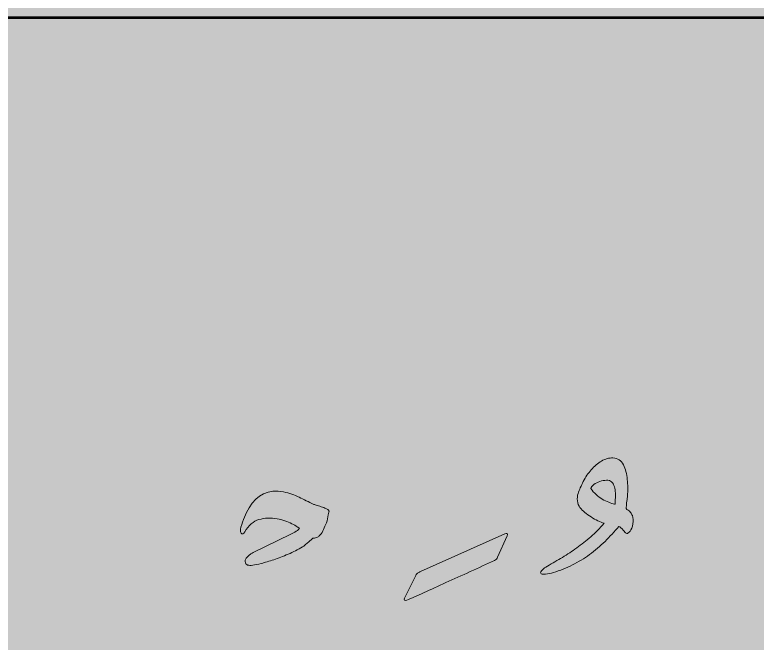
# Model space of a CAD drawing. Header units: inches. Extents: x -1481 to -429, y -1676 to -696.
# Drawn here: x -817.27 to -800.39, y -912.18 to -897.88 of the extents above; entities that cross this region are included whole.
import ezdxf

# ---------------------------------------------------------------- set-up
doc = ezdxf.new("R2010")
doc.units = ezdxf.units.IN
doc.header["$MEASUREMENT"] = 0
doc.layers.add('Layer 1', color=7, linetype='Continuous')

# ---------------------------------------------------------------- blocks, each defined once
blk = doc.blocks.new('block 233')
at = {"layer": 'Layer 1', "true_color": 0x009344}
h = blk.add_hatch(color=114, dxfattribs=at)
h.dxf.hatch_style = 2
h.paths.add_polyline_path([(-693.785, -985.727), (-933.785, -985.727), (-933.785, -695.727), (-693.785, -695.727)])
blk = doc.blocks.new('block 298')
at = {"layer": 'Layer 1', "true_color": 0x49c6ea}
h = blk.add_hatch(color=133, dxfattribs=at)
h.dxf.hatch_style = 2
h.paths.add_polyline_path([(-918.978, -972.482), (-748.663, -972.482), (-748.663, -755.291), (-918.978, -755.291)])
h = blk.add_hatch(color=133, dxfattribs=at)
h.dxf.hatch_style = 2
h.paths.add_polyline_path([(-907.24, -967.404), (-761.143, -967.404), (-761.143, -765.838), (-907.24, -765.838)])
at = {"layer": 'Layer 1', "true_color": 0xffed96}
h = blk.add_hatch(color=41, dxfattribs=at)
h.dxf.hatch_style = 2
h.paths.add_polyline_path([(-911.867, -930.472), (-756.165, -930.472), (-756.165, -897.948), (-911.867, -897.948)])
at = {"layer": 'Layer 1', "lineweight": 0}
blk.add_lwpolyline([(-911.867, -930.472), (-756.165, -930.472), (-756.165, -897.948), (-911.867, -897.948), (-911.867, -930.472)], dxfattribs=at)
at = {"layer": 'Layer 1', "color": 44, "lineweight": 53, "true_color": 0xaf7e09}
blk.add_lwpolyline([(-911.867, -930.472), (-756.165, -930.472), (-756.165, -897.948), (-911.867, -897.948), (-911.867, -930.472)], dxfattribs=at)
blk = doc.blocks.new('block 346')
at = {"layer": 'Layer 1', "true_color": 0x231f20}
h = blk.add_hatch(color=250, dxfattribs=at)
h.dxf.hatch_style = 2
edge = h.paths.add_edge_path()
edge.add_spline(control_points=[(-810.126, -909.182), (-810.133, -909.207), (-810.142, -909.249), (-810.152, -909.308), (-810.163, -909.368), (-810.18, -909.427), (-810.205, -909.487), (-810.226, -909.536), (-810.247, -909.584), (-810.268, -909.631), (-810.289, -909.678), (-810.317, -909.716), (-810.352, -909.744), (-810.359, -909.758), (-810.379, -909.77), (-810.412, -909.781), (-810.446, -909.791), (-810.473, -909.796), (-810.494, -909.796), (-810.497, -909.796), (-810.508, -909.805), (-810.528, -909.823), (-810.547, -909.84), (-810.57, -909.86), (-810.596, -909.883), (-810.622, -909.906), (-810.648, -909.927), (-810.672, -909.948), (-810.697, -909.969), (-810.716, -909.983), (-810.73, -909.99), (-810.835, -910.053), (-810.944, -910.11), (-811.058, -910.158), (-811.171, -910.207), (-811.281, -910.249), (-811.386, -910.284), (-811.491, -910.319), (-811.585, -910.347), (-811.669, -910.368), (-811.753, -910.389), (-811.818, -910.403), (-811.863, -910.41), (-811.909, -910.418), (-811.947, -910.415), (-811.979, -910.405), (-812.01, -910.394), (-812.03, -910.368), (-812.037, -910.326), (-812.04, -910.305), (-812.035, -910.284), (-812.021, -910.263), (-812.007, -910.243), (-811.989, -910.222), (-811.968, -910.203), (-811.947, -910.184), (-811.926, -910.167), (-811.905, -910.153), (-811.884, -910.139), (-811.867, -910.129), (-811.853, -910.122), (-811.853, -910.122), (-810.997, -909.702), (-810.997, -909.702), (-810.927, -909.67), (-810.878, -909.642), (-810.848, -909.618), (-810.818, -909.593), (-810.803, -909.578), (-810.803, -909.571), (-810.803, -909.567), (-810.819, -909.555), (-810.85, -909.534), (-810.882, -909.513), (-810.922, -909.49), (-810.971, -909.466), (-811.02, -909.441), (-811.074, -909.418), (-811.134, -909.397), (-811.193, -909.376), (-811.251, -909.362), (-811.307, -909.355), (-811.458, -909.328), (-811.596, -909.333), (-811.722, -909.371), (-811.848, -909.41), (-811.956, -909.502), (-812.047, -909.649), (-812.079, -909.698), (-812.105, -909.708), (-812.126, -909.678), (-812.147, -909.649), (-812.149, -909.604), (-812.131, -909.544), (-812.107, -909.467), (-812.08, -909.391), (-812.05, -909.316), (-812.02, -909.241), (-811.986, -909.17), (-811.947, -909.104), (-811.766, -908.799), (-811.505, -908.678), (-811.165, -908.741), (-811.095, -908.755), (-811.032, -908.773), (-810.974, -908.794), (-810.916, -908.815), (-810.861, -908.838), (-810.808, -908.862), (-810.756, -908.887), (-810.703, -908.913), (-810.648, -908.941), (-810.594, -908.969), (-810.535, -908.997), (-810.473, -909.025), (-810.459, -909.032), (-810.432, -909.041), (-810.394, -909.051), (-810.355, -909.062), (-810.317, -909.074), (-810.278, -909.088), (-810.24, -909.102), (-810.205, -909.117), (-810.173, -909.132), (-810.142, -909.148), (-810.126, -909.165), (-810.126, -909.182)], knot_values=[0, 0, 0, 0, 1, 1, 1, 2, 2, 2, 3, 3, 3, 4, 4, 4, 5, 5, 5, 6, 6, 6, 7, 7, 7, 8, 8, 8, 9, 9, 9, 10, 10, 10, 11, 11, 11, 12, 12, 12, 13, 13, 13, 14, 14, 14, 15, 15, 15, 16, 16, 16, 17, 17, 17, 18, 18, 18, 19, 19, 19, 20, 20, 20, 21, 21, 21, 22, 22, 22, 23, 23, 23, 24, 24, 24, 25, 25, 25, 26, 26, 26, 27, 27, 27, 28, 28, 28, 29, 29, 29, 30, 30, 30, 31, 31, 31, 32, 32, 32, 33, 33, 33, 34, 34, 34, 35, 35, 35, 36, 36, 36, 37, 37, 37, 38, 38, 38, 39, 39, 39, 40, 40, 40, 41, 41, 41, 42, 42, 42, 42], degree=3, periodic=1)
at = {"layer": 'Layer 1', "lineweight": 0}
blk.add_open_spline([(-810.126, -909.182), (-810.133, -909.207), (-810.142, -909.249), (-810.152, -909.308), (-810.163, -909.368), (-810.18, -909.427), (-810.205, -909.487), (-810.226, -909.536), (-810.247, -909.584), (-810.268, -909.631), (-810.289, -909.678), (-810.317, -909.716), (-810.352, -909.744), (-810.359, -909.758), (-810.379, -909.77), (-810.412, -909.781), (-810.446, -909.791), (-810.473, -909.796), (-810.494, -909.796), (-810.497, -909.796), (-810.508, -909.805), (-810.528, -909.823), (-810.547, -909.84), (-810.57, -909.86), (-810.596, -909.883), (-810.622, -909.906), (-810.648, -909.927), (-810.672, -909.948), (-810.697, -909.969), (-810.716, -909.983), (-810.73, -909.99), (-810.835, -910.053), (-810.944, -910.11), (-811.058, -910.158), (-811.171, -910.207), (-811.281, -910.249), (-811.386, -910.284), (-811.491, -910.319), (-811.585, -910.347), (-811.669, -910.368), (-811.753, -910.389), (-811.818, -910.403), (-811.863, -910.41), (-811.909, -910.418), (-811.947, -910.415), (-811.979, -910.405), (-812.01, -910.394), (-812.03, -910.368), (-812.037, -910.326), (-812.04, -910.305), (-812.035, -910.284), (-812.021, -910.263), (-812.007, -910.243), (-811.989, -910.222), (-811.968, -910.203), (-811.947, -910.184), (-811.926, -910.167), (-811.905, -910.153), (-811.884, -910.139), (-811.867, -910.129), (-811.853, -910.122), (-811.853, -910.122), (-810.997, -909.702), (-810.997, -909.702), (-810.927, -909.67), (-810.878, -909.642), (-810.848, -909.618), (-810.818, -909.593), (-810.803, -909.578), (-810.803, -909.571), (-810.803, -909.567), (-810.819, -909.555), (-810.85, -909.534), (-810.882, -909.513), (-810.922, -909.49), (-810.971, -909.466), (-811.02, -909.441), (-811.074, -909.418), (-811.134, -909.397), (-811.193, -909.376), (-811.251, -909.362), (-811.307, -909.355), (-811.458, -909.328), (-811.596, -909.333), (-811.722, -909.371), (-811.848, -909.41), (-811.956, -909.502), (-812.047, -909.649), (-812.079, -909.698), (-812.105, -909.708), (-812.126, -909.678), (-812.147, -909.649), (-812.149, -909.604), (-812.131, -909.544), (-812.107, -909.467), (-812.08, -909.391), (-812.05, -909.316), (-812.02, -909.241), (-811.986, -909.17), (-811.947, -909.104), (-811.766, -908.799), (-811.505, -908.678), (-811.165, -908.741), (-811.095, -908.755), (-811.032, -908.773), (-810.974, -908.794), (-810.916, -908.815), (-810.861, -908.838), (-810.808, -908.862), (-810.756, -908.887), (-810.703, -908.913), (-810.648, -908.941), (-810.594, -908.969), (-810.535, -908.997), (-810.473, -909.025), (-810.459, -909.032), (-810.432, -909.041), (-810.394, -909.051), (-810.355, -909.062), (-810.317, -909.074), (-810.278, -909.088), (-810.24, -909.102), (-810.205, -909.117), (-810.173, -909.132), (-810.142, -909.148), (-810.126, -909.165), (-810.126, -909.182)], degree=3, knots=[0, 0, 0, 0, 1, 1, 1, 2, 2, 2, 3, 3, 3, 4, 4, 4, 5, 5, 5, 6, 6, 6, 7, 7, 7, 8, 8, 8, 9, 9, 9, 10, 10, 10, 11, 11, 11, 12, 12, 12, 13, 13, 13, 14, 14, 14, 15, 15, 15, 16, 16, 16, 17, 17, 17, 18, 18, 18, 19, 19, 19, 20, 20, 20, 21, 21, 21, 22, 22, 22, 23, 23, 23, 24, 24, 24, 25, 25, 25, 26, 26, 26, 27, 27, 27, 28, 28, 28, 29, 29, 29, 30, 30, 30, 31, 31, 31, 32, 32, 32, 33, 33, 33, 34, 34, 34, 35, 35, 35, 36, 36, 36, 37, 37, 37, 38, 38, 38, 39, 39, 39, 40, 40, 40, 41, 41, 41, 42, 42, 42, 42], dxfattribs=at)
blk = doc.blocks.new('block 347')
at = {"layer": 'Layer 1', "true_color": 0x231f20}
h = blk.add_hatch(color=250, dxfattribs=at)
h.dxf.hatch_style = 2
edge = h.paths.add_edge_path()
edge.add_spline(control_points=[(-806.367, -910.303), (-806.542, -910.383), (-806.724, -910.468), (-806.915, -910.555), (-807.106, -910.642), (-807.29, -910.726), (-807.469, -910.807), (-807.647, -910.887), (-807.813, -910.963), (-807.967, -911.033), (-808.121, -911.102), (-808.253, -911.16), (-808.361, -911.206), (-808.386, -911.216), (-808.403, -911.216), (-808.414, -911.206), (-808.424, -911.195), (-808.424, -911.179), (-808.414, -911.158), (-808.414, -911.158), (-808.156, -910.644), (-808.156, -910.644), (-808.139, -910.616), (-808.12, -910.596), (-808.101, -910.584), (-808.082, -910.572), (-808.064, -910.56), (-808.046, -910.55), (-808.046, -910.55), (-806.13, -909.699), (-806.13, -909.699), (-806.075, -909.675), (-806.057, -909.689), (-806.078, -909.741), (-806.078, -909.741), (-806.293, -910.229), (-806.293, -910.229), (-806.304, -910.261), (-806.328, -910.285), (-806.367, -910.303)], knot_values=[0, 0, 0, 0, 1, 1, 1, 2, 2, 2, 3, 3, 3, 4, 4, 4, 5, 5, 5, 6, 6, 6, 7, 7, 7, 8, 8, 8, 9, 9, 9, 10, 10, 10, 11, 11, 11, 12, 12, 12, 13, 13, 13, 13], degree=3, periodic=1)
at = {"layer": 'Layer 1', "lineweight": 0}
blk.add_open_spline([(-806.367, -910.303), (-806.542, -910.383), (-806.724, -910.468), (-806.915, -910.555), (-807.106, -910.642), (-807.29, -910.726), (-807.469, -910.807), (-807.647, -910.887), (-807.813, -910.963), (-807.967, -911.033), (-808.121, -911.102), (-808.253, -911.16), (-808.361, -911.206), (-808.386, -911.216), (-808.403, -911.216), (-808.414, -911.206), (-808.424, -911.195), (-808.424, -911.179), (-808.414, -911.158), (-808.414, -911.158), (-808.156, -910.644), (-808.156, -910.644), (-808.139, -910.616), (-808.12, -910.596), (-808.101, -910.584), (-808.082, -910.572), (-808.064, -910.56), (-808.046, -910.55), (-808.046, -910.55), (-806.13, -909.699), (-806.13, -909.699), (-806.075, -909.675), (-806.057, -909.689), (-806.078, -909.741), (-806.078, -909.741), (-806.293, -910.229), (-806.293, -910.229), (-806.304, -910.261), (-806.328, -910.285), (-806.367, -910.303)], degree=3, knots=[0, 0, 0, 0, 1, 1, 1, 2, 2, 2, 3, 3, 3, 4, 4, 4, 5, 5, 5, 6, 6, 6, 7, 7, 7, 8, 8, 8, 9, 9, 9, 10, 10, 10, 11, 11, 11, 12, 12, 12, 13, 13, 13, 13], dxfattribs=at)
blk = doc.blocks.new('block 348')
at = {"layer": 'Layer 1', "true_color": 0x231f20}
h = blk.add_hatch(color=250, dxfattribs=at)
h.dxf.hatch_style = 2
edge = h.paths.add_edge_path()
edge.add_spline(control_points=[(-805.161, -910.43), (-805.045, -910.364), (-804.931, -910.297), (-804.82, -910.231), (-804.708, -910.164), (-804.599, -910.093), (-804.494, -910.016), (-804.386, -909.939), (-804.279, -909.855), (-804.174, -909.764), (-804.069, -909.673), (-803.968, -909.569), (-803.87, -909.454), (-803.964, -909.426), (-804.064, -909.379), (-804.169, -909.312), (-804.274, -909.246), (-804.358, -909.174), (-804.421, -909.097), (-804.452, -909.059), (-804.471, -909.009), (-804.478, -908.948), (-804.485, -908.886), (-804.48, -908.829), (-804.463, -908.777), (-804.435, -908.693), (-804.395, -908.602), (-804.345, -908.504), (-804.294, -908.406), (-804.234, -908.317), (-804.163, -908.236), (-804.093, -908.156), (-804.016, -908.09), (-803.93, -908.039), (-803.844, -907.989), (-803.758, -907.965), (-803.67, -907.969), (-803.562, -907.976), (-803.483, -908.027), (-803.434, -908.123), (-803.385, -908.22), (-803.355, -908.331), (-803.345, -908.457), (-803.331, -908.583), (-803.33, -908.707), (-803.342, -908.829), (-803.354, -908.952), (-803.364, -909.041), (-803.371, -909.097), (-803.371, -909.115), (-803.366, -909.129), (-803.355, -909.139), (-803.313, -909.164), (-803.284, -909.186), (-803.269, -909.207), (-803.253, -909.228), (-803.24, -909.253), (-803.229, -909.281), (-803.208, -909.333), (-803.204, -909.396), (-803.216, -909.47), (-803.228, -909.543), (-803.25, -909.599), (-803.282, -909.638), (-803.31, -909.673), (-803.334, -909.689), (-803.355, -909.688), (-803.376, -909.686), (-803.397, -909.669), (-803.418, -909.638), (-803.436, -909.617), (-803.452, -909.597), (-803.468, -909.577), (-803.484, -909.558), (-803.507, -909.541), (-803.539, -909.527), (-803.637, -909.647), (-803.741, -909.76), (-803.851, -909.869), (-803.961, -909.977), (-804.078, -910.077), (-804.2, -910.168), (-804.326, -910.255), (-804.457, -910.334), (-804.594, -910.404), (-804.73, -910.474), (-804.874, -910.532), (-805.024, -910.577), (-805.084, -910.595), (-805.145, -910.606), (-805.208, -910.611), (-805.271, -910.617), (-805.306, -910.61), (-805.313, -910.593), (-805.32, -910.572), (-805.308, -910.547), (-805.276, -910.517), (-805.245, -910.487), (-805.206, -910.458), (-805.161, -910.43)], knot_values=[0, 0, 0, 0, 1, 1, 1, 2, 2, 2, 3, 3, 3, 4, 4, 4, 5, 5, 5, 6, 6, 6, 7, 7, 7, 8, 8, 8, 9, 9, 9, 10, 10, 10, 11, 11, 11, 12, 12, 12, 13, 13, 13, 14, 14, 14, 15, 15, 15, 16, 16, 16, 17, 17, 17, 18, 18, 18, 19, 19, 19, 20, 20, 20, 21, 21, 21, 22, 22, 22, 23, 23, 23, 24, 24, 24, 25, 25, 25, 26, 26, 26, 27, 27, 27, 28, 28, 28, 29, 29, 29, 30, 30, 30, 31, 31, 31, 32, 32, 32, 33, 33, 33, 33], degree=3, periodic=1)
edge = h.paths.add_edge_path()
edge.add_spline(control_points=[(-804.174, -908.667), (-804.101, -908.768), (-804.013, -908.848), (-803.912, -908.906), (-803.81, -908.963), (-803.717, -909.003), (-803.633, -909.024), (-803.633, -909.024), (-803.623, -909.024), (-803.623, -909.024), (-803.623, -908.996), (-803.621, -908.958), (-803.618, -908.911), (-803.614, -908.863), (-803.613, -908.816), (-803.615, -908.766), (-803.617, -908.717), (-803.624, -908.67), (-803.636, -908.625), (-803.648, -908.579), (-803.67, -908.541), (-803.702, -908.509), (-803.73, -908.485), (-803.769, -908.473), (-803.82, -908.475), (-803.87, -908.477), (-803.92, -908.487), (-803.969, -908.504), (-804.018, -908.522), (-804.063, -908.545), (-804.103, -908.575), (-804.143, -908.605), (-804.167, -908.635), (-804.174, -908.667)], knot_values=[0, 0, 0, 0, 1, 1, 1, 2, 2, 2, 3, 3, 3, 4, 4, 4, 5, 5, 5, 6, 6, 6, 7, 7, 7, 8, 8, 8, 9, 9, 9, 10, 10, 10, 11, 11, 11, 11], degree=3, periodic=1)
at = {"layer": 'Layer 1', "lineweight": 0}
for points, knots in [([(-805.161, -910.43), (-805.045, -910.364), (-804.931, -910.297), (-804.82, -910.231), (-804.708, -910.164), (-804.599, -910.093), (-804.494, -910.016), (-804.386, -909.939), (-804.279, -909.855), (-804.174, -909.764), (-804.069, -909.673), (-803.968, -909.569), (-803.87, -909.454), (-803.964, -909.426), (-804.064, -909.379), (-804.169, -909.312), (-804.274, -909.246), (-804.358, -909.174), (-804.421, -909.097), (-804.452, -909.059), (-804.471, -909.009), (-804.478, -908.948), (-804.485, -908.886), (-804.48, -908.829), (-804.463, -908.777), (-804.435, -908.693), (-804.395, -908.602), (-804.345, -908.504), (-804.294, -908.406), (-804.234, -908.317), (-804.163, -908.236), (-804.093, -908.156), (-804.016, -908.09), (-803.93, -908.039), (-803.844, -907.989), (-803.758, -907.965), (-803.67, -907.969), (-803.562, -907.976), (-803.483, -908.027), (-803.434, -908.123), (-803.385, -908.22), (-803.355, -908.331), (-803.345, -908.457), (-803.331, -908.583), (-803.33, -908.707), (-803.342, -908.829), (-803.354, -908.952), (-803.364, -909.041), (-803.371, -909.097), (-803.371, -909.115), (-803.366, -909.129), (-803.355, -909.139), (-803.313, -909.164), (-803.284, -909.186), (-803.269, -909.207), (-803.253, -909.228), (-803.24, -909.253), (-803.229, -909.281), (-803.208, -909.333), (-803.204, -909.396), (-803.216, -909.47), (-803.228, -909.543), (-803.25, -909.599), (-803.282, -909.638), (-803.31, -909.673), (-803.334, -909.689), (-803.355, -909.688), (-803.376, -909.686), (-803.397, -909.669), (-803.418, -909.638), (-803.436, -909.617), (-803.452, -909.597), (-803.468, -909.577), (-803.484, -909.558), (-803.507, -909.541), (-803.539, -909.527), (-803.637, -909.647), (-803.741, -909.76), (-803.851, -909.869), (-803.961, -909.977), (-804.078, -910.077), (-804.2, -910.168), (-804.326, -910.255), (-804.457, -910.334), (-804.594, -910.404), (-804.73, -910.474), (-804.874, -910.532), (-805.024, -910.577), (-805.084, -910.595), (-805.145, -910.606), (-805.208, -910.611), (-805.271, -910.617), (-805.306, -910.61), (-805.313, -910.593), (-805.32, -910.572), (-805.308, -910.547), (-805.276, -910.517), (-805.245, -910.487), (-805.206, -910.458), (-805.161, -910.43)], [0, 0, 0, 0, 1, 1, 1, 2, 2, 2, 3, 3, 3, 4, 4, 4, 5, 5, 5, 6, 6, 6, 7, 7, 7, 8, 8, 8, 9, 9, 9, 10, 10, 10, 11, 11, 11, 12, 12, 12, 13, 13, 13, 14, 14, 14, 15, 15, 15, 16, 16, 16, 17, 17, 17, 18, 18, 18, 19, 19, 19, 20, 20, 20, 21, 21, 21, 22, 22, 22, 23, 23, 23, 24, 24, 24, 25, 25, 25, 26, 26, 26, 27, 27, 27, 28, 28, 28, 29, 29, 29, 30, 30, 30, 31, 31, 31, 32, 32, 32, 33, 33, 33, 33]), ([(-804.174, -908.667), (-804.101, -908.768), (-804.013, -908.848), (-803.912, -908.906), (-803.81, -908.963), (-803.717, -909.003), (-803.633, -909.024), (-803.633, -909.024), (-803.623, -909.024), (-803.623, -909.024), (-803.623, -908.996), (-803.621, -908.958), (-803.618, -908.911), (-803.614, -908.863), (-803.613, -908.816), (-803.615, -908.766), (-803.617, -908.717), (-803.624, -908.67), (-803.636, -908.625), (-803.648, -908.579), (-803.67, -908.541), (-803.702, -908.509), (-803.73, -908.485), (-803.769, -908.473), (-803.82, -908.475), (-803.87, -908.477), (-803.92, -908.487), (-803.969, -908.504), (-804.018, -908.522), (-804.063, -908.545), (-804.103, -908.575), (-804.143, -908.605), (-804.167, -908.635), (-804.174, -908.667)], [0, 0, 0, 0, 1, 1, 1, 2, 2, 2, 3, 3, 3, 4, 4, 4, 5, 5, 5, 6, 6, 6, 7, 7, 7, 8, 8, 8, 9, 9, 9, 10, 10, 10, 11, 11, 11, 11])]:
    blk.add_open_spline(points, degree=3, knots=knots, dxfattribs=at)
blk = doc.blocks.new('block 297')
at = {"layer": 'Layer 1'}
for name in ['block 298', 'block 348', 'block 346', 'block 347']:
    blk.add_blockref(name, (0, 0), dxfattribs=at)

msp = doc.modelspace()

# ---------------------------------------------------------------- hatches: boundary and pattern name
at = {"layer": 'Layer 1', "true_color": 0x006738}
h = msp.add_hatch(color=116, dxfattribs=at)
h.dxf.hatch_style = 2
h.paths.add_polyline_path([(-749.015, -970.727), (-919.015, -970.727), (-919.015, -752.351), (-749.015, -752.351)])

# ---------------------------------------------------------------- block references
at = {"layer": 'Layer 1'}
for name in ['block 233', 'block 297']:
    msp.add_blockref(name, (0, 0), dxfattribs=at)

doc.saveas('drawing.dxf')
